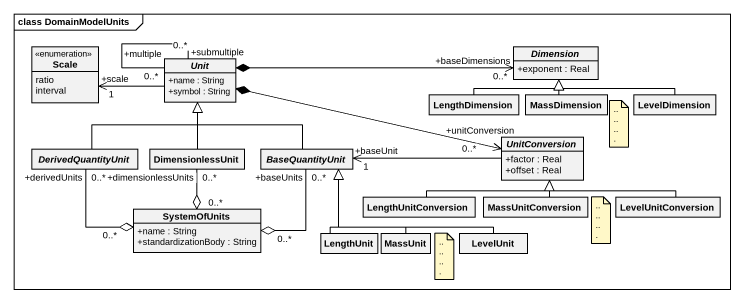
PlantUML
@startuml
mainframe class DomainModelUnits
hide circle
hide empty members
skinparam classAttributeIconSize 0
enum "Scale" as Scale_ {
  ratio
  interval
}
abstract class Dimension {
  +exponent : Real
}
abstract class Unit {
  +name : String
  +symbol : String
}
class LengthDimension
class MassDimension
class LevelDimension
abstract class DerivedQuantityUnit
class DimensionlessUnit
abstract class BaseQuantityUnit
abstract class UnitConversion {
  +factor : Real
  +offset : Real
}
class LengthUnitConversion
class MassUnitConversion
class LevelUnitConversion
class SystemOfUnits {
  +name : String
  +standardizationBody : String
}
class LengthUnit
class MassUnit
class LevelUnit
Unit -left-> "+scale\n1" Scale_
Unit *-right-> "0..*\n+baseDimensions" Dimension
Unit "0..*\n+submultiple" -- "0..*\n+multiple" Unit
Unit *-right-> "+unitConversion\n0..*" UnitConversion
LengthDimension -right-|> Dimension
MassDimension -up-|> Dimension
LevelDimension -left-|> Dimension
DerivedQuantityUnit -up-|> Unit
DimensionlessUnit -up-|> Unit
BaseQuantityUnit -up-|> Unit
UnitConversion -left-> "+baseUnit\n1" BaseQuantityUnit
LengthUnitConversion -right-|> UnitConversion
MassUnitConversion -up-|> UnitConversion
LevelUnitConversion -left-|> UnitConversion
SystemOfUnits "0..*" o-up- "+derivedUnits\n0..*" DerivedQuantityUnit
SystemOfUnits "0..*" o-up- "+dimensionlessUnits\n0..*" DimensionlessUnit
SystemOfUnits "0..*" o-up- "+baseUnits\n0..*" BaseQuantityUnit
LengthUnit -up-|> BaseQuantityUnit
MassUnit -up-|> BaseQuantityUnit
LevelUnit -left-|> BaseQuantityUnit
note as N1
  ~.......
end note
note as N2
  ~.......
end note
note as N3
  ~.......
end note
@enduml
